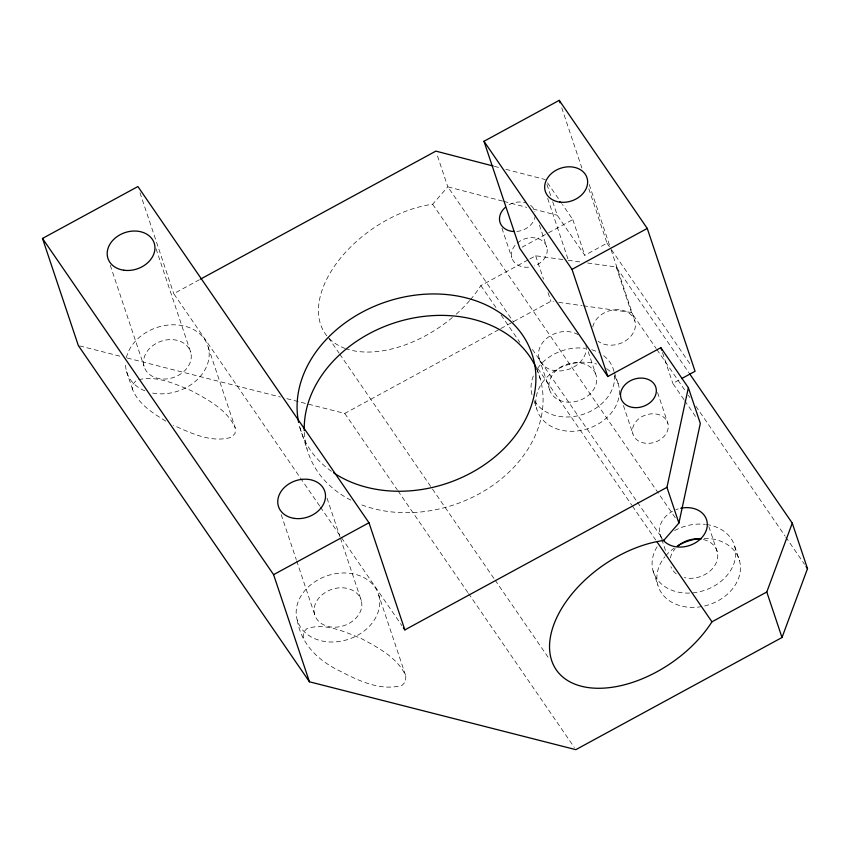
<?xml version="1.0" encoding="UTF-8"?>
<svg xmlns="http://www.w3.org/2000/svg" width="850" height="850" viewBox="0 0 850 850"><rect width="100%" height="100%" fill="white"/><g stroke="black" fill="none" stroke-linecap="round" stroke-linejoin="round"><path stroke-width="0.64" stroke-dasharray="4.25 3.19" d="M165.824 421.132C152.947 413.185 138.699 404.313 132.653 389.746L132.802 384.211L136.425 380.354M208.208 347.087L235.227 427.837L235.089 433.383L231.455 437.24C211.692 443.201 191.133 433.319 173.4 425.212M303.216 637.914L303.365 632.379L306.999 628.511C325.55 622.625 344.834 631.816 361.803 638.796C378.516 647.902 397.694 657.741 405.801 676.005L405.652 681.541L402.018 685.408C378.473 691.868 354.62 678.683 334.231 668.132C314.861 657.305 300.974 642.218 297.139 619.724M326.836 335.846A98.653 59.521 -34.5 0 1 340.074 258.676A98.653 59.521 -34.5 0 1 432.629 204.255L447.812 186.83L436.688 153.574M319.674 505.994L173.751 293.686L199.378 279.746M522.123 247.169L547.474 233.378M548.622 232.751L572.826 219.597L562.413 204.446M470.454 299.646A98.653 59.521 -34.5 0 0 480.866 285.6L528.689 259.579M529.858 258.952L535.691 255.776L562.966 259.569M552.723 201.737L557.26 215.284L584.768 255.308L607.028 243.206L588.582 188.062M286.832 398.682L344.749 413.44L499.672 329.173M500.831 328.536L512.486 322.203M513.644 321.566L550.917 301.293L553.52 301.654M683.963 399.617L672.807 383.392L679.479 379.759M138.72 379.706C156.666 375.254 174.919 383.902 191.239 390.639C207.952 399.734 227.131 409.583 235.227 427.837M568.151 260.291L581.145 262.098M587.637 263.001L616.207 266.974L688.872 372.714M558.716 302.377L582.091 305.628M583.387 305.809L631.433 312.492L656.157 348.468M79.634 345.908L120.817 356.394M127.256 358.031L280.404 397.046M494.402 166.334L500.767 167.992M505.856 169.309L545.307 179.573M502.541 201.057L447.812 186.83L675.899 518.681M503.806 201.386L526.713 207.347M533.077 208.994L557.26 215.284M607.028 243.206L610.757 248.625M611.511 249.719L691.337 365.861M547.538 182.814L561.669 203.373M656.901 349.552L685.376 390.979M688.372 395.335L689.871 397.513M695.863 406.236L785.028 535.957M785.772 537.051L804.504 564.294M684.707 400.701L695.852 416.925M432.629 204.255L513.655 322.15M532.419 349.435L636.703 501.171M637.457 502.265L662.214 538.294M480.866 285.6L496.623 308.518M501.118 315.074L519.881 342.359M537.88 368.56L631.667 505.017M632.421 506.111L655.679 539.941M328.536 337.801L339.044 353.079M339.788 354.174L494.349 579.041M495.104 580.136L549.121 658.729M344.749 413.44L397.269 489.844M398.023 490.939L467.797 592.461M468.541 593.555L574.334 747.469M320.418 507.089L340.733 536.637M341.487 537.731L401.891 625.611M734.697 546.338L739.479 560.628M662.501 352.601L672.807 383.392M708.847 526.607L717.209 551.586M589.241 184.535L610.619 248.444M611.044 249.698L634.939 321.13M616.207 266.974L631.433 312.492M657.581 392.551L667.877 423.342A18.275 14.354 -18.5 0 1 644.98 443.19A18.275 14.354 -18.5 0 1 638.297 419.22A18.275 14.354 -18.5 0 1 667.877 423.342M561.744 107.865L581.878 168.013M572.826 219.597L584.768 255.308M614.454 372.608L618.439 384.508M623.411 405.503L632.889 433.829M546.964 184.492L551.076 196.807M547.676 198.379L568.214 259.781M660.11 534.342L661.364 538.092M661.778 539.346L665.954 551.841M588.221 351.741L596.158 375.477A24.363 19.146 -18.5 0 1 565.622 401.944A24.363 19.146 -18.5 0 1 556.718 369.984A24.363 19.146 -18.5 0 1 596.158 375.477M539.41 225.059L546.826 247.222M653.066 570.828L657.836 585.108M535.691 255.776L543.511 279.151M548.037 292.676L550.917 301.293M501.957 228.161L511.838 257.709M539.059 358.233L549.504 389.459M536.711 368.348L540.292 379.068M534.406 401.848L536.796 408.999M378.771 595.244A42.627 33.501 -18.5 0 1 325.337 641.569A42.627 33.501 -18.5 0 1 309.751 585.65A42.627 33.501 -18.5 0 1 378.771 595.244L405.801 676.005M327.038 498.164L339.989 536.849M340.404 538.092L361.282 600.493A24.363 19.146 -18.5 0 1 330.746 626.96A24.363 19.146 -18.5 0 1 321.842 595.011A24.363 19.146 -18.5 0 1 361.282 600.493M299.869 427.582L307.041 449.013M281.223 514.643L296.257 559.576M296.671 560.819L314.627 614.486M139.984 192.769L173.751 293.686M156.06 248.752L190.719 352.325A24.363 19.146 -18.5 0 1 160.183 378.803A24.363 19.146 -18.5 0 1 151.279 346.842A24.363 19.146 -18.5 0 1 190.719 352.325M110.245 265.232L144.064 366.318M126.565 371.567L132.653 389.746M703.428 539.548A24.363 19.146 -18.5 0 1 715.774 563.763A24.363 19.146 -18.5 0 1 684.335 577.617M676.249 573.867A24.363 19.146 -18.5 0 1 670.937 566.769M670.363 557.982A24.363 19.146 -18.5 0 1 675.208 548.654M603.691 355.725A42.627 33.501 -18.5 0 1 614.401 373.915M614.539 375.179A42.627 33.501 -18.5 0 1 582.601 414.524A42.627 33.501 -18.5 0 1 534.406 400.509M532.015 394.708A42.627 33.501 -18.5 0 1 534.406 373.618M537.604 368.294A42.627 33.501 -18.5 0 1 585.448 348.383M591.781 349.743A42.627 33.501 -18.5 0 1 598.676 352.516M586.001 345.461A24.363 19.146 -18.5 0 1 558.62 370.961A24.363 19.146 -18.5 0 1 541.067 344.983A24.363 19.146 -18.5 0 1 579.148 335.325M662.235 538.879A24.363 19.146 -18.5 0 1 672.424 511.339M675.878 509.734A24.363 19.146 -18.5 0 1 678.289 508.906M614.709 376.571A42.627 33.501 -18.5 0 1 584.375 429.664A42.627 33.501 -18.5 0 1 536.308 396.461A42.627 33.501 -18.5 0 1 596.562 364.034M606.56 368.645A42.627 33.501 -18.5 0 1 610.481 371.716M706.499 524.503A42.627 33.501 -18.5 0 1 732.647 566.716A42.627 33.501 -18.5 0 1 675.346 591.419A42.627 33.501 -18.5 0 1 657.942 545.434M674.624 530.57A42.627 33.501 -18.5 0 1 705.341 524.354M704.161 538.347A42.627 33.501 -18.5 0 1 740.456 568.395A42.627 33.501 -18.5 0 1 702.865 606.358M701.643 606.592A42.627 33.501 -18.5 0 1 662.065 593.757A42.627 33.501 -18.5 0 1 664.976 556.676M665.805 555.677A42.627 33.501 -18.5 0 1 674.231 548.069M536.764 369.134A121.794 95.721 -18.5 0 1 497.335 482.046A121.794 95.721 -18.5 0 1 359.38 503.997M350.869 500.129A121.794 95.721 -18.5 0 1 304.321 431.991M469.614 300.624A98.653 59.521 -34.5 0 1 456.248 314.149M452.37 317.507A98.653 59.521 -34.5 0 1 346.407 348.882M345.217 348.468A98.653 59.521 -34.5 0 1 329.364 338.661M517.246 243.111A18.275 14.354 -18.5 0 1 544.956 243.429A18.275 14.354 -18.5 0 1 534.321 265.933M528.53 267.187A18.275 14.354 -18.5 0 1 512.699 259.898A18.275 14.354 -18.5 0 1 516.418 243.876M592.779 326.889A21.919 17.234 -18.5 0 1 622.2 310.207A21.919 17.234 -18.5 0 1 631.539 335.41A21.919 17.234 -18.5 0 1 598.081 341.179M126.374 357.627A42.627 33.501 -18.5 0 1 178.319 325.04A42.627 33.501 -18.5 0 1 206.869 365.819A42.627 33.501 -18.5 0 1 150.939 392.7M144.893 390.809A42.627 33.501 -18.5 0 1 125.63 362.791M535.288 215.262A18.275 14.354 -18.5 0 1 514.25 231.54M509.129 204.744A18.275 14.354 -18.5 0 1 526.023 202.895M530.612 205.296A18.275 14.354 -18.5 0 1 534.884 211.512M331.404 471.283A121.794 95.721 -18.5 0 1 298.913 423.767"/><path stroke-width="1.27" d="M689.626 373.798L792.274 523.143L766.785 591.993L711.949 621.817A98.653 59.521 -34.5 0 1 597.189 688.266A98.653 59.521 -34.5 0 1 556.112 619.002A98.653 59.521 -34.5 0 1 663.712 540.472L678.906 523.048L666.952 487.337L688.362 387.706L660.854 347.682L607.856 376.507L519.817 248.423L483.969 141.281L559.236 100.343L647.264 228.427L695.066 371.291L681.711 378.547M678.906 523.048L700.315 423.417L688.362 387.706M666.952 487.337L404.844 629.903L368.985 522.761L137.902 186.543L42.5 238.436L78.349 345.578L309.442 681.796L575.832 749.657L782.011 637.511L807.5 568.661L792.274 523.143M200.547 279.108L435.869 151.119L493.138 166.005M607.856 376.507L572.008 269.365L647.264 228.427M309.442 681.796L273.594 574.653L368.985 522.761M806.002 566.482L807.5 568.661M483.969 141.281L572.008 269.365M657.178 542.13L711.949 621.817M403.368 627.757L404.844 629.903M42.5 238.436L273.594 574.653M766.785 591.993L782.011 637.511M660.854 347.682L661.683 350.147M559.236 100.343L560.076 102.85M680.754 508.268A24.363 19.146 -18.5 0 1 706.541 519.637A24.363 19.146 -18.5 0 1 692.739 544.223A24.363 19.146 -18.5 0 1 662.989 539.899M677.769 546.104A24.363 19.146 -18.5 0 1 701.091 539.112M677.291 546.061A42.627 33.501 -18.5 0 1 700.538 538.517M304.268 430.652A121.794 95.721 -18.5 0 1 402.007 320.631A121.794 95.721 -18.5 0 1 536.222 367.922M514.25 231.54A18.275 14.354 -18.5 0 1 500.183 222.891A18.275 14.354 -18.5 0 1 505.304 207.389M298.637 422.471A121.794 95.721 -18.5 0 1 434.106 293.951A121.794 95.721 -18.5 0 1 523.611 422.949A121.794 95.721 -18.5 0 1 333.519 472.738M294.419 518.394A24.363 19.146 -18.5 0 0 324.955 491.916A24.363 19.146 -18.5 0 0 285.515 486.434A24.363 19.146 -18.5 0 0 294.419 518.394M123.856 270.226A24.363 19.146 -18.5 0 0 154.392 243.759A24.363 19.146 -18.5 0 0 114.941 238.276A24.363 19.146 -18.5 0 0 123.856 270.226M633.027 407.479A18.275 14.354 -18.5 0 0 655.924 387.621A18.275 14.354 -18.5 0 0 626.344 383.509A18.275 14.354 -18.5 0 0 633.027 407.479M559.661 202.098A21.919 17.234 -18.5 0 0 587.138 178.266A21.919 17.234 -18.5 0 0 551.639 173.336A21.919 17.234 -18.5 0 0 559.661 202.098"/></g></svg>
